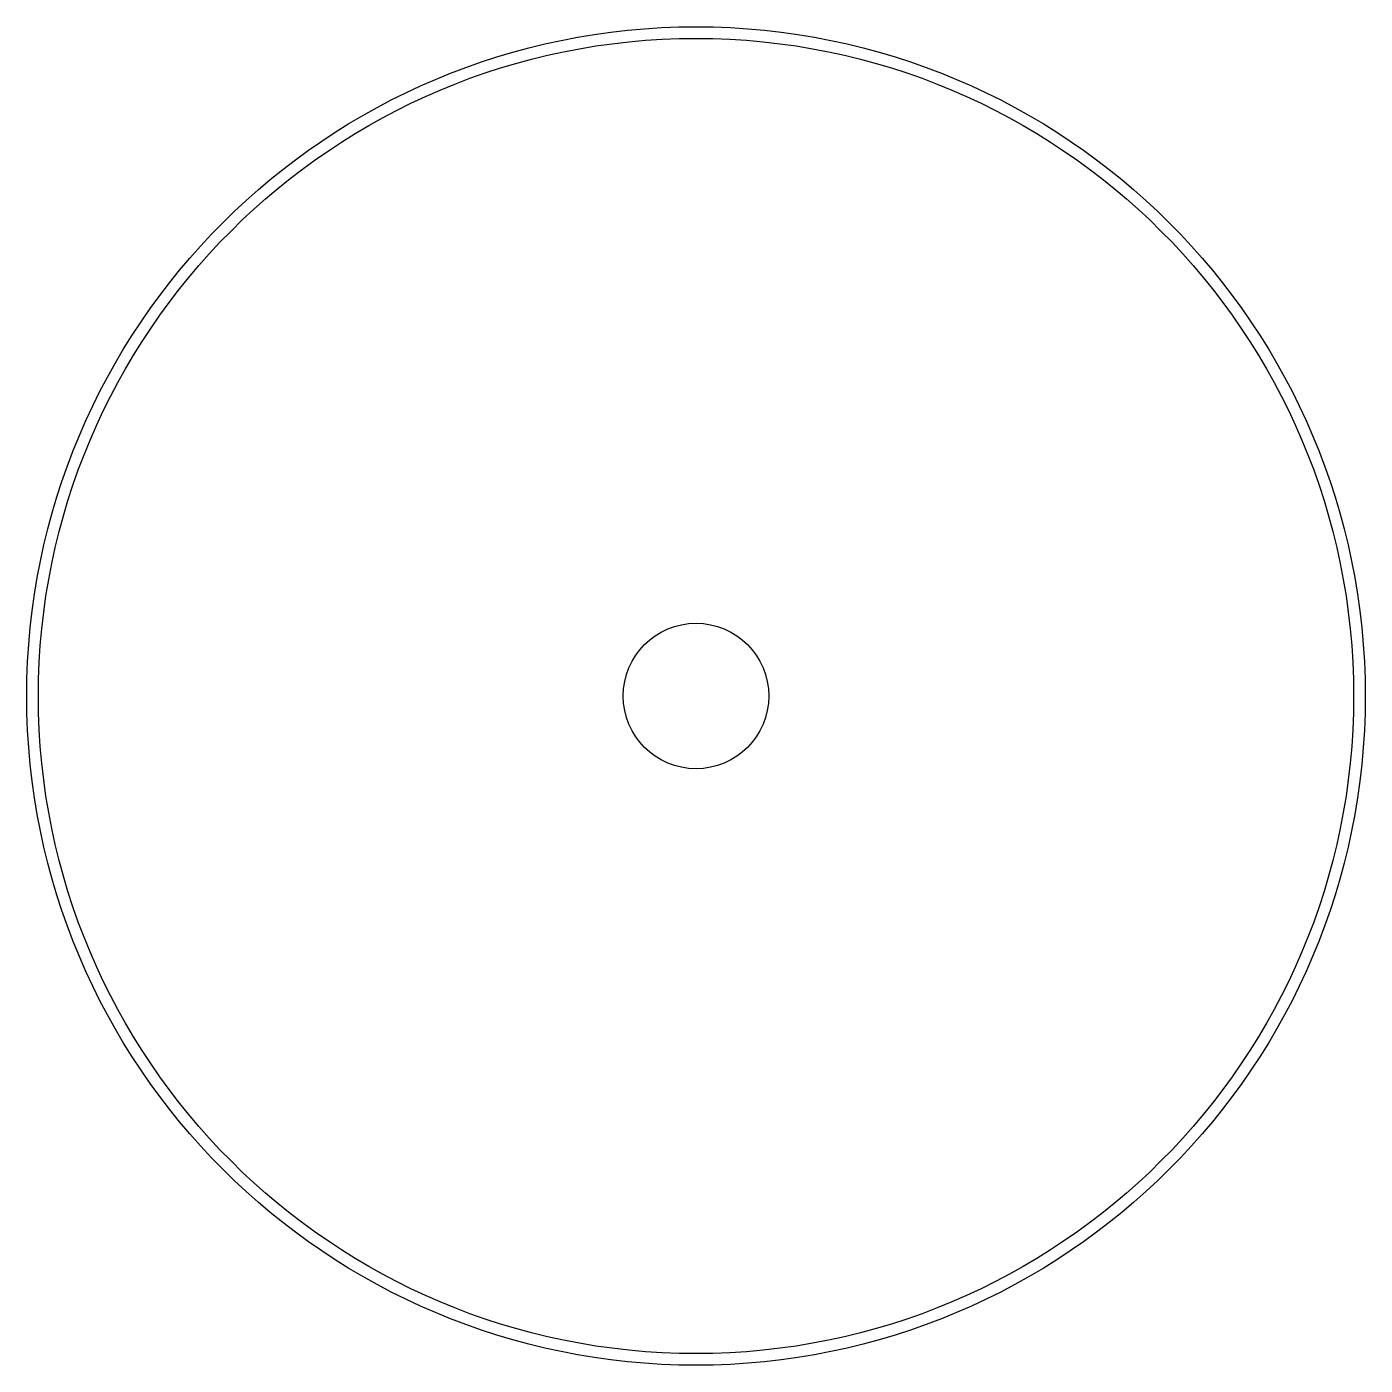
# Model space of a CAD drawing. Header units: millimetres. Extents: x 0 to 92, y 0 to 92.
import ezdxf

# ---------------------------------------------------------------- set-up
doc = ezdxf.new("R2010")
doc.units = ezdxf.units.MM

msp = doc.modelspace()

# ---------------------------------------------------------------- linework, layer by layer
at = {"layer": 'sheet_layer'}
for radius in [46, 45.2, 5]:
    msp.add_circle((46, 46), radius, dxfattribs=at)

doc.saveas('drawing.dxf')
